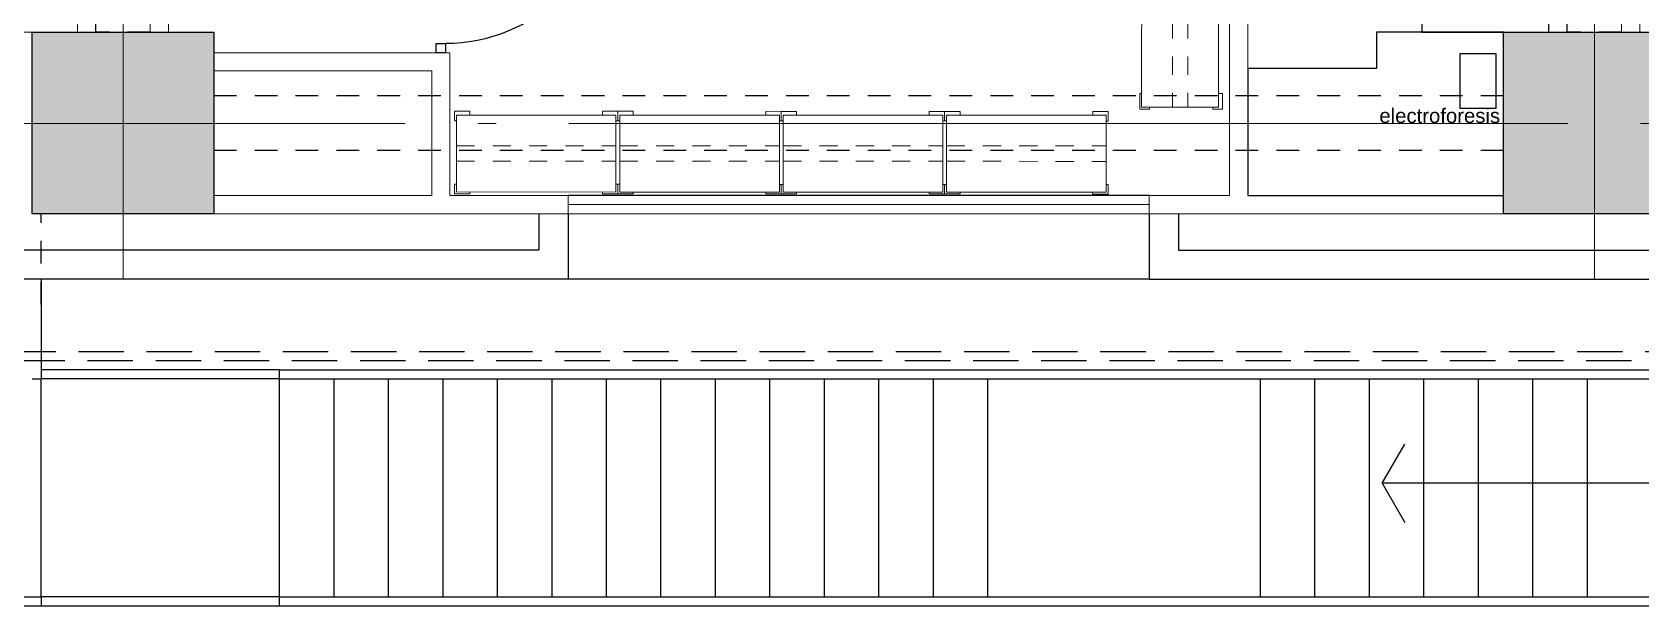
# Model space of a CAD drawing. Header units: metres. Extents: x -22 to 564, y 0 to 143.
# Drawn here: x 303.69 to 312.54, y 31.37 to 34.53 of the extents above; entities that cross this region are included whole.
import ezdxf

# ---------------------------------------------------------------- set-up
doc = ezdxf.new("R2010")
doc.units = ezdxf.units.M
for name, pattern in [('A-01 CONJUNTO$0$A-04 PRIMER NIVEL$0$PRIMER NIVEL$0$HIDDEN2', [0.1875, 0.125, -0.0625]), ('EJES630', [6.3, 5.5, -0.4, 0, -0.4]), ('XREF 3N NEURO-ONCOLOGIA$0$DASHED2', [0.375, 0.25, -0.125]), ('XREF 3N NEURO-ONCOLOGIA$0$HIDDEN2', [0.1875, 0.125, -0.0625]), ('XREF 3N NEURO-ONCOLOGIA$0$PDF_IMPORT', [1, 0.8, -0.2])]:
    doc.linetypes.add(name, pattern=pattern)
for name, color, linetype, lineweight in [('EJES', 11, 'EJES630', 0), ('XREF 3N NEURO-ONCOLOGIA$0$HERRERIAS', 1, 'Continuous', 18), ('XREF 3N NEURO-ONCOLOGIA$0$MUROS DE TABLAROCA', 150, 'Continuous', 13)]:
    doc.layers.add(name, color=color, linetype=linetype, lineweight=lineweight)
for name, color, linetype in [('ELEVADOR Y ESC', 8, 'Continuous'), ('XREF 3N NEURO-ONCOLOGIA$0$-CG-M-WALL', 7, 'Continuous'), ('XREF 3N NEURO-ONCOLOGIA$0$CANCELES', 1, 'Continuous'), ('XREF 3N NEURO-ONCOLOGIA$0$COLUMNAS', 6, 'Continuous'), ('XREF 3N NEURO-ONCOLOGIA$0$CONTRAVENTEOS', 6, 'XREF 3N NEURO-ONCOLOGIA$0$HIDDEN2'), ('XREF 3N NEURO-ONCOLOGIA$0$ELEVADOR Y ESC', 8, 'Continuous'), ('XREF 3N NEURO-ONCOLOGIA$0$LAMINA MULTIPERFORADA', 9, 'Continuous'), ('XREF 3N NEURO-ONCOLOGIA$0$MOBILIARIO', 161, 'Continuous'), ('XREF 3N NEURO-ONCOLOGIA$0$MOBILIARIO FIJO', 40, 'Continuous'), ('XREF 3N NEURO-ONCOLOGIA$0$MUROS BAJOS', 2, 'Continuous'), ('XREF 3N NEURO-ONCOLOGIA$0$NOVIDESA', 11, 'Continuous'), ('XREF 3N NEURO-ONCOLOGIA$0$TEXTO', 7, 'Continuous')]:
    doc.layers.add(name, color=color, linetype=linetype)
doc.styles.add('XREF 3N NEURO-ONCOLOGIA$0$100 SUBTITULOS 30', font='arial.ttf', dxfattribs={"height": 0.3})

# ---------------------------------------------------------------- blocks, each defined once
blk = doc.blocks.new('XREF 3N NEURO-ONCOLOGIA$0$C-1')
at = {"layer": 'XREF 3N NEURO-ONCOLOGIA$0$-CG-M-WALL', "true_color": 0x636466}
h = blk.add_hatch(color=251, dxfattribs=at)
h.dxf.hatch_style = 1
h.paths.add_polyline_path([(-0.5, -0.5), (-0.5, 0.5), (0.5, 0.5), (0.5, -0.5)])
blk.add_lwpolyline([(-0.5, -0.5), (-0.5, 0.5), (0.5, 0.5), (0.5, -0.5)], close=True)
blk = doc.blocks.new('XREF 3N NEURO-ONCOLOGIA$0$A$C1a09e307')
at = {"layer": 'XREF 3N NEURO-ONCOLOGIA$0$ELEVADOR Y ESC'}
for p, q in [((-23.61, 12.2954, 0), (-23.61, 8.05, 0)), ((-23.56, 12.2454, 0), (-23.56, 8.05, 0)), ((-22.36, 8.1, 0), (-22.36, 8.05, 0)), ((-23.56, 8.05, 0), (-23.61, 8.05, 0)), ((-21.81, 8.05, 0), (-22.36, 8.05, 0))]:
    blk.add_line(p, q, dxfattribs=at)
blk = doc.blocks.new('XREF 3N NEURO-ONCOLOGIA$0$A$C55e99183')
at = {"layer": 'XREF 3N NEURO-ONCOLOGIA$0$ELEVADOR Y ESC'}
for p, q in [((-23.61, 8.05, 0), (-23.61, 6.74, 0)), ((-23.56, 6.74, 0), (-23.56, 8.05, 0)), ((-23.56, 8.05, 0), (-22.36, 8.05, 0)), ((-22.36, 6.74, 0), (-22.36, 8.05, 0)), ((-22.31, 6.74, 0), (-22.31, 8.05, 0)), ((-23.61, 6.74, 0), (-23.61, -4.41, 0)), ((-22.31, 6.74, 0), (-23.61, 6.74, 0)), ((-23.56, 6.74, 0), (-23.56, -4.41, 0)), ((-22.36, 6.74, 0), (-22.36, -2.56, 0)), ((-22.31, 6.74, 0), (-22.31, -2.51, 0)), ((-22.36, 6.44, 0), (-23.56, 6.44, 0)), ((-22.36, 6.14, 0), (-23.56, 6.14, 0)), ((-22.36, 5.84, 0), (-23.56, 5.84, 0)), ((-22.36, 5.54, 0), (-23.56, 5.54, 0)), ((-22.36, 5.24, 0), (-23.56, 5.24, 0)), ((-22.36, 4.94, 0), (-23.56, 4.94, 0)), ((-22.36, 4.64, 0), (-23.56, 4.64, 0)), ((-22.36, 4.34, 0), (-23.56, 4.34, 0)), ((-22.36, 4.04, 0), (-23.56, 4.04, 0)), ((-22.36, 3.74, 0), (-23.56, 3.74, 0)), ((-22.36, 3.44, 0), (-23.56, 3.44, 0)), ((-22.36, 3.14, 0), (-23.56, 3.14, 0)), ((-22.36, 2.84, 0), (-23.56, 2.84, 0)), ((-22.36, 1.34, 0), (-23.56, 1.34, 0)), ((-22.36, 1.04, 0), (-23.56, 1.04, 0)), ((-22.36, 0.74, 0), (-23.56, 0.74, 0)), ((-22.935, 0.6689, 0), (-23.1513, 0.544, 0)), ((-22.935, -2.7538, 0), (-22.935, 0.6689, 0)), ((-22.935, 0.6689, 0), (-22.7187, 0.544, 0)), ((-22.36, 0.44, 0), (-23.56, 0.44, 0)), ((-22.36, 0.14, 0), (-23.56, 0.14, 0)), ((-22.36, -0.16, 0), (-23.56, -0.16, 0)), ((-22.36, -0.46, 0), (-23.56, -0.46, 0))]:
    blk.add_line(p, q, dxfattribs=at)
at = {"layer": 'XREF 3N NEURO-ONCOLOGIA$0$MUROS DE TABLAROCA'}
blk.add_blockref('XREF 3N NEURO-ONCOLOGIA$0$A$C1a09e307', (0, 0), dxfattribs=at)
blk = doc.blocks.new('XREF 3N NEURO-ONCOLOGIA$0$A$Ce8e868ac')
at = {"layer": 'XREF 3N NEURO-ONCOLOGIA$0$MOBILIARIO', "lineweight": 0}
for points in [[(0.3289, 0.1603), (0.3078, 0.1603), (0.3077, 0.2449), (0.3607, 0.2449), (0.3607, 0.2343)], [(0.7522, 0.1603), (0.7628, 0.1603), (0.7628, 0.245), (0.7099, 0.245), (0.7099, 0.2344)], [(0.329, -0.57), (0.3079, -0.57), (0.3079, -0.6546), (0.3608, -0.6546), (0.3608, -0.644)], [(0.7523, -0.5699), (0.7629, -0.5699), (0.7629, -0.6546), (0.71, -0.6546), (0.71, -0.644)]]:
    blk.add_lwpolyline(points, dxfattribs=at)
blk.add_lwpolyline([(0.3289, 0.2343), (0.7522, 0.2344), (0.7523, -0.644), (0.329, -0.644)], close=True, dxfattribs=at)
at = {"layer": 'XREF 3N NEURO-ONCOLOGIA$0$MOBILIARIO', "linetype": 'XREF 3N NEURO-ONCOLOGIA$0$PDF_IMPORT', "lineweight": 0, "ltscale": 0.031748}
for points in [[(0.4984, -0.644), (0.4982, 0.2344)], [(0.583, -0.644), (0.5829, 0.2344)]]:
    blk.add_lwpolyline(points, dxfattribs=at)
blk = doc.blocks.new('XREF 3N NEURO-ONCOLOGIA')
at = {"layer": 'XREF 3N NEURO-ONCOLOGIA$0$CANCELES', "elevation": 0}
blk.add_lwpolyline([(2.1446, 31.3151), (2.1946, 31.3151), (2.1946, 31.2651), (2.1446, 31.2651)], close=True, dxfattribs=at)
blk.add_lwpolyline([(3.0946, 30.3651), (3.0446, 30.3651), (3.0446, 31.2651), (3.0946, 31.2651), (3.0946, 30.3651, -0.414214), (2.1946, 31.2651)], format="xyb", dxfattribs=at)
at = {"layer": 'XREF 3N NEURO-ONCOLOGIA$0$CONTRAVENTEOS', "color": 3, "elevation": 0}
blk.add_lwpolyline([(2.258, 33.1901), (8.108, 33.1901), (8.108, 32.8901), (2.258, 32.8901)], close=True, dxfattribs=at)
at = {"layer": 'XREF 3N NEURO-ONCOLOGIA$0$CONTRAVENTEOS', "elevation": 0}
for points in [[(1.908, 25.4401), (1.908, 32.5401), (1.608, 32.5401), (1.608, 25.4401)], [(2.258, 25.0901), (8.108, 25.0901), (8.108, 24.7901), (2.258, 24.7901)]]:
    blk.add_lwpolyline(points, close=True, dxfattribs=at)
at = {"layer": 'XREF 3N NEURO-ONCOLOGIA$0$HERRERIAS'}
for p, q in [((1.258, 27.3901), (1.258, 30.5901, 0)), ((1.308, 27.3901), (1.308, 30.5901, 0)), ((1.308, 27.3901), (1.308, 30.5901, 0))]:
    blk.add_line(p, q, dxfattribs=at)
at = {"layer": 'XREF 3N NEURO-ONCOLOGIA$0$LAMINA MULTIPERFORADA', "linetype": 'XREF 3N NEURO-ONCOLOGIA$0$DASHED2', "elevation": 0}
for points in [[(0.448, 53.3501), (18.2205, 53.3501), (18.2205, 27.6805), (23.518, 27.6803), (23.518, -1.8899), (0.448, -1.8899)], [(0.498, 53.3001), (18.1705, 53.3001), (18.1705, 27.6305), (23.468, 27.6303), (23.468, -1.8399), (0.498, -1.8399)]]:
    blk.add_lwpolyline(points, close=True, dxfattribs=at)
at = {"layer": 'XREF 3N NEURO-ONCOLOGIA$0$MOBILIARIO'}
blk.add_lwpolyline([(2.1392, 25.681), (1.8392, 25.681), (1.8392, 25.481), (2.1392, 25.481)], close=True, dxfattribs=at)
at = {"layer": 'XREF 3N NEURO-ONCOLOGIA$0$MOBILIARIO FIJO'}
for points in [[(1.358, 25.4401), (2.258, 25.4401), (2.258, 26.1401), (2.058, 26.1401), (2.058, 26.8483), (1.358, 26.8483)], [(2.258, 25.1901), (5.808, 25.1901), (5.808, 25.8901), (2.258, 25.8901)]]:
    blk.add_lwpolyline(points, close=True, dxfattribs=at)
at = {"layer": 'XREF 3N NEURO-ONCOLOGIA$0$MUROS BAJOS'}
for p, q in [((0.898, 27.3901), (0.898, 30.5901)), ((1.358, 27.3901), (1.358, 30.5901))]:
    blk.add_line(p, q, dxfattribs=at)
at = {"layer": 'XREF 3N NEURO-ONCOLOGIA$0$MUROS DE TABLAROCA'}
for p, q in [((2.258, 33.5401), (2.258, 33.6401)), ((1.358, 33.5401), (2.258, 33.5401)), ((1.258, 30.5901), (1.258, 32.5401)), ((1.358, 32.5401), (1.358, 31.3401)), ((2.0446, 31.3401), (2.0446, 32.5401)), ((2.1446, 31.2401), (2.1446, 32.5401)), ((1.358, 31.3401), (2.0446, 31.3401)), ((1.358, 30.5901), (1.358, 31.2401)), ((1.358, 31.2401), (2.1446, 31.2401)), ((1.358, 30.5901), (1.258, 30.5901)), ((1.258, 25.4401), (1.258, 27.3901)), ((1.258, 27.3901), (1.358, 27.3901)), ((1.358, 27.3901), (1.358, 26.9483)), ((3.1446, 26.9483), (1.358, 26.9483)), ((1.358, 25.4401), (1.358, 26.8483)), ((1.358, 26.8483), (4.858, 26.8483)), ((2.258, 25.1901), (5.808, 25.1901)), ((2.258, 25.0901), (8.108, 25.0901)), ((2.258, 24.7901), (8.108, 24.7901)), ((2.258, 24.6901), (8.108, 24.6901))]:
    blk.add_line(p, q, dxfattribs=at)
at = {"layer": 'XREF 3N NEURO-ONCOLOGIA$0$MUROS DE TABLAROCA', "elevation": 0}
for points in [[(2.258, 33.2901), (3.601, 33.2901), (3.601, 32.7901), (2.258, 32.7901)], [(2.258, 33.1901), (3.501, 33.1901), (3.501, 32.8901), (2.258, 32.8901)]]:
    blk.add_lwpolyline(points, dxfattribs=at)
at = {"layer": 'XREF 3N NEURO-ONCOLOGIA$0$NOVIDESA'}
for p, q in [((1.258, 30.7501), (1.058, 30.7501)), ((1.258, 30.5901), (0.898, 30.5901)), ((1.258, 27.3901), (0.898, 27.3901)), ((1.258, 27.2301), (1.058, 27.2301))]:
    blk.add_line(p, q, dxfattribs=at)
for points in [[(0.898, 30.5901), (0.8979, 35.6151)], [(1.058, 30.7501), (1.058, 35.4497)], [(0.898, 27.3901), (0.898, 15.8201)], [(1.058, 27.2301), (1.058, 15.9801)]]:
    blk.add_lwpolyline(points, dxfattribs=at)
at = {"layer": 'XREF 3N NEURO-ONCOLOGIA$0$CANCELES'}
blk.add_blockref('XREF 3N NEURO-ONCOLOGIA$0$A$C55e99183', (22.708, 25.4401), dxfattribs=at)
at = {"layer": 'XREF 3N NEURO-ONCOLOGIA$0$COLUMNAS'}
for p in [(1.758, 33.0401), (1.758, 24.9401)]:
    blk.add_blockref('XREF 3N NEURO-ONCOLOGIA$0$C-1', p, dxfattribs=at)
at = {"layer": 'XREF 3N NEURO-ONCOLOGIA$0$MOBILIARIO'}
for p, rotation in [((2.1297, 30.5604), 179.9835229760521), ((2.1296, 29.6609), 179.9835229760521), ((2.1295, 28.7615), 179.9835229760521), ((2.1293, 27.862), 179.9835229760521), ((2.0794, 26.6799), 89.98352297605206)]:
    blk.add_blockref('XREF 3N NEURO-ONCOLOGIA$0$A$Ce8e868ac', p, dxfattribs=dict(at, rotation=rotation))
at = {"layer": 'XREF 3N NEURO-ONCOLOGIA$0$TEXTO', "insert": (1.8376, 26.1235, 0), "char_height": 0.08, "width": 0.630823, "attachment_point": 1, "rotation": 270, "style": 'XREF 3N NEURO-ONCOLOGIA$0$100 SUBTITULOS 30'}
blk.add_mtext('electroforesis', dxfattribs=at)

msp = doc.modelspace()

# ---------------------------------------------------------------- linework, layer by layer
at = {"layer": 'ELEVADOR Y ESC', "linetype": 'A-01 CONJUNTO$0$A-04 PRIMER NIVEL$0$PRIMER NIVEL$0$HIDDEN2'}
msp.add_line((303.7385, 33.0251), (303.7385, 33.5251), dxfattribs=at)

# ---------------------------------------------------------------- next in the draw order: block references
at = {"rotation": 90}
msp.add_blockref('XREF 3N NEURO-ONCOLOGIA', (337.2286, 32.2671), dxfattribs=at)

# ---------------------------------------------------------------- next in the draw order: linework, layer by layer
at = {"layer": 'EJES'}
for p, q in [((304.1886, 33.1628), (304.1886, 58.5478)), ((312.2885, 33.1628), (312.2886, 58.5478)), ((281.0427, 34.0228), (337.4581, 34.0228))]:
    msp.add_line(p, q, dxfattribs=at)

doc.saveas('drawing.dxf')
